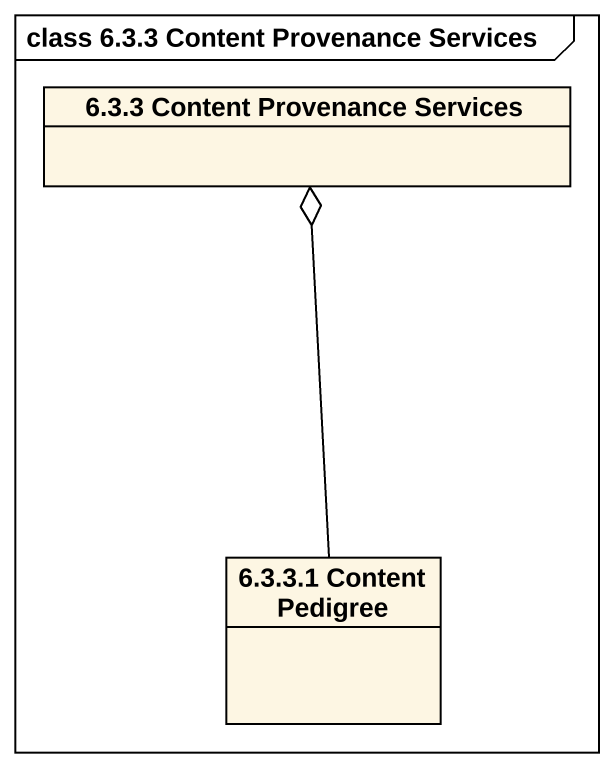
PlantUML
@startuml
mainframe class 6.3.3 Content Provenance Services
hide circle
hide empty members
class "6.3.3 Content Provenance Services" as c6_3_3_Content_Provenance
class "6.3.3.1 Content Pedigree" as c6_3_3_1_Content_Pedigree
c6_3_3_1_Content_Pedigree -up-o c6_3_3_Content_Provenance
@enduml
